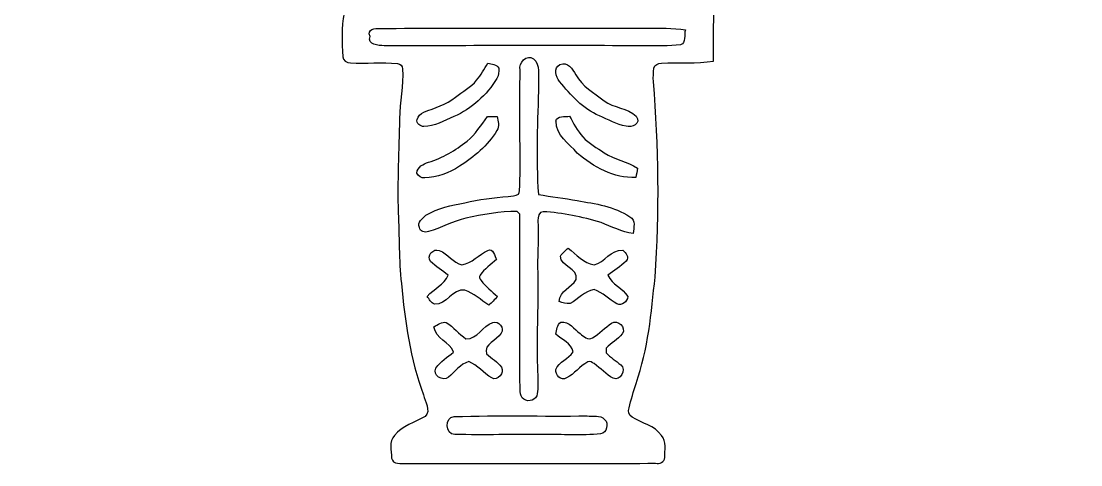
# Model space of a CAD drawing. Header units: centimetres. Extents: x -18.2 to 14, y -19.4 to 18.1.
# Drawn here: x -18.23 to 13.99, y -19.39 to -5.91 of the extents above; entities that cross this region are included whole.
import ezdxf

# ---------------------------------------------------------------- set-up
doc = ezdxf.new("R2010")
doc.units = ezdxf.units.CM
doc.header["$MEASUREMENT"] = 0
doc.layers.add('Camada 1', color=7, linetype='Continuous')

msp = doc.modelspace()

# ---------------------------------------------------------------- linework, layer by layer
at = {"layer": 'Camada 1'}
for points, knots in [([(-2.975, 18.093), (-2.666, 18.121), (-2.286, 18.104), (-2.069, 17.844), (-2.069, 17.844), (-1.864, 17.663), (-1.863, 17.371), (-1.746, 17.141), (-1.746, 17.141), (-1.702, 17.045), (-1.555, 17.086), (-1.481, 17.065), (-1.481, 17.065), (-1.074, 17.038), (-0.654, 17.094), (-0.258, 16.974), (-0.258, 16.974), (0.002, 16.835), (0.234, 16.598), (0.3, 16.302), (0.3, 16.302), (0.468, 15.491), (0.383, 14.651), (0.211, 13.848), (0.211, 13.848), (0.127, 13.444), (-0.066, 13.069), (-0.116, 12.657), (-0.116, 12.657), (0.279, 12.38), (0.648, 12.068), (1.023, 11.764), (1.023, 11.764), (1.302, 11.466), (1.51, 11.106), (1.688, 10.741), (1.688, 10.741), (1.918, 10.171), (1.65, 9.53), (1.194, 9.165), (1.194, 9.165), (0.948, 9.032), (0.681, 8.946), (0.409, 8.889), (0.409, 8.889), (0.288, 8.865), (0.113, 8.831), (0.084, 8.684), (0.084, 8.684), (0.076, 8.464), (-0.007, 8.17), (0.189, 8.005), (0.189, 8.005), (0.409, 7.836), (0.654, 7.637), (0.949, 7.653), (0.949, 7.653), (1.227, 7.746), (1.499, 7.885), (1.801, 7.883), (1.801, 7.883), (2.323, 7.939), (2.834, 7.735), (3.252, 7.435), (3.252, 7.435), (3.346, 7.364), (3.479, 7.3), (3.505, 7.172), (3.505, 7.172), (3.493, 6.975), (3.382, 6.792), (3.396, 6.593), (3.396, 6.593), (3.559, 6.436), (3.791, 6.381), (3.974, 6.249), (3.974, 6.249), (4.423, 5.978), (4.861, 5.684), (5.335, 5.457), (5.335, 5.457), (5.826, 5.158), (6.309, 4.844), (6.826, 4.588), (6.826, 4.588), (7.306, 4.352), (7.715, 3.987), (8.21, 3.78), (8.21, 3.78), (8.368, 3.707), (8.536, 3.778), (8.698, 3.796), (8.698, 3.796), (9.109, 3.881), (9.502, 3.681), (9.844, 3.477), (9.844, 3.477), (10.124, 3.318), (10.366, 3.059), (10.422, 2.731), (10.422, 2.731), (10.415, 2.555), (10.349, 2.386), (10.347, 2.209), (10.347, 2.209), (10.453, 1.969), (10.75, 1.96), (10.974, 1.93), (10.974, 1.93), (11.192, 1.916), (11.257, 2.166), (11.355, 2.315), (11.355, 2.315), (11.529, 2.664), (11.78, 2.972), (11.918, 3.338), (11.918, 3.338), (12.045, 3.693), (12.296, 3.983), (12.459, 4.321), (12.459, 4.321), (12.532, 4.483), (12.675, 4.629), (12.678, 4.813), (12.678, 4.813), (12.606, 5.018), (12.466, 5.21), (12.504, 5.441), (12.504, 5.441), (12.59, 5.761), (12.865, 6.093), (13.23, 6.053), (13.23, 6.053), (13.408, 6.06), (13.577, 5.974), (13.707, 5.859), (13.707, 5.859), (13.906, 5.571), (13.991, 5.153), (13.757, 4.857), (13.757, 4.857), (13.616, 4.606), (13.209, 4.745), (13.091, 4.465), (13.091, 4.465), (12.863, 4.018), (12.679, 3.55), (12.426, 3.115), (12.426, 3.115), (12.221, 2.776), (12.03, 2.428), (11.881, 2.061), (11.881, 2.061), (11.812, 1.896), (11.683, 1.749), (11.67, 1.565), (11.67, 1.565), (11.702, 1.375), (11.832, 1.216), (11.865, 1.025), (11.865, 1.025), (11.907, 0.757), (11.941, 0.428), (11.721, 0.223), (11.721, 0.223), (11.475, -0.03), (11.149, -0.298), (10.768, -0.218), (10.768, -0.218), (10.366, -0.158), (10.067, 0.144), (9.705, 0.301), (9.705, 0.301), (9.296, 0.467), (9.053, -0.06), (8.65, -0.003), (8.65, -0.003), (8.13, 0.096), (7.616, 0.315), (7.233, 0.689), (7.233, 0.689), (7.032, 0.874), (7.165, 1.187), (7.028, 1.4), (7.028, 1.4), (6.772, 1.613), (6.481, 1.781), (6.183, 1.928), (6.183, 1.928), (5.58, 2.18), (5.058, 2.586), (4.47, 2.864), (4.47, 2.864), (4.002, 3.069), (3.598, 3.39), (3.142, 3.618), (3.142, 3.618), (2.77, 3.805), (2.411, 4.057), (1.985, 4.091), (1.985, 4.091), (1.667, 4.122), (1.332, 3.934), (1.218, 3.632), (1.218, 3.632), (1.003, 2.991), (1.104, 2.304), (1.206, 1.652), (1.206, 1.652), (1.28, 1.117), (1.395, 0.558), (1.722, 0.116), (1.722, 0.116), (2.002, -0.099), (2.469, 0.083), (2.719, -0.191), (2.719, -0.191), (2.797, -0.642), (2.75, -1.11), (2.729, -1.566), (2.729, -1.566), (2.56, -1.595), (2.391, -1.626), (2.226, -1.671), (2.226, -1.671), (2.218, -2.566), (2.243, -3.461), (2.202, -4.356), (2.202, -4.356), (2.192, -4.761), (2.164, -5.179), (2.283, -5.572), (2.283, -5.572), (2.467, -5.609), (2.659, -5.631), (2.832, -5.709), (2.832, -5.709), (2.824, -6.179), (2.825, -6.649), (2.825, -7.119), (2.825, -7.119), (2.301, -7.214), (1.766, -7.158), (1.237, -7.182), (1.237, -7.182), (1.145, -7.193), (1.031, -7.231), (1.006, -7.332), (1.006, -7.332), (0.994, -7.467), (0.99, -7.604), (0.996, -7.741), (0.996, -7.741), (1.16, -9.717), (1.185, -11.706), (1.045, -13.685), (1.045, -13.685), (0.934, -14.772), (0.838, -15.88), (0.467, -16.916), (0.467, -16.916), (0.392, -17.163), (0.318, -17.411), (0.255, -17.661), (0.255, -17.661), (0.225, -17.76), (0.247, -17.891), (0.351, -17.939), (0.351, -17.939), (0.64, -18.133), (1.038, -18.191), (1.239, -18.501), (1.239, -18.501), (1.405, -18.683), (1.335, -18.95), (1.345, -19.172), (1.345, -19.172), (1.338, -19.3), (1.179, -19.381), (1.062, -19.344), (1.062, -19.344), (-1.467, -19.358), (-3.995, -19.339), (-6.524, -19.353), (-6.524, -19.353), (-6.662, -19.345), (-6.936, -19.39), (-6.963, -19.186), (-6.963, -19.186), (-6.977, -18.962), (-7.05, -18.685), (-6.877, -18.501), (-6.877, -18.501), (-6.639, -18.2), (-6.257, -18.104), (-5.94, -17.92), (-5.94, -17.92), (-5.76, -17.737), (-5.96, -17.464), (-5.991, -17.262), (-5.991, -17.262), (-6.403, -16.181), (-6.562, -15.025), (-6.666, -13.879), (-6.666, -13.879), (-6.749, -13.165), (-6.725, -12.445), (-6.764, -11.729), (-6.764, -11.729), (-6.797, -10.778), (-6.74, -9.828), (-6.723, -8.877), (-6.723, -8.877), (-6.71, -8.368), (-6.61, -7.863), (-6.63, -7.354), (-6.63, -7.354), (-6.631, -7.27), (-6.707, -7.208), (-6.785, -7.196), (-6.785, -7.196), (-7.262, -7.152), (-7.742, -7.196), (-8.219, -7.177), (-8.219, -7.177), (-8.327, -7.177), (-8.444, -7.105), (-8.447, -6.988), (-8.447, -6.988), (-8.482, -6.547), (-8.493, -6.098), (-8.409, -5.662), (-8.409, -5.662), (-8.227, -5.634), (-8.041, -5.617), (-7.867, -5.55), (-7.867, -5.55), (-7.802, -5.24), (-7.836, -4.917), (-7.825, -4.603), (-7.825, -4.603), (-7.843, -3.616), (-7.801, -2.629), (-7.851, -1.643), (-7.851, -1.643), (-8.019, -1.625), (-8.185, -1.608), (-8.353, -1.59), (-8.353, -1.59), (-8.399, -1.184), (-8.408, -0.775), (-8.395, -0.368), (-8.395, -0.368), (-8.385, -0.281), (-8.373, -0.171), (-8.288, -0.124), (-8.288, -0.124), (-7.996, 0.034), (-7.617, -0.084), (-7.351, 0.137), (-7.351, 0.137), (-7.165, 0.449), (-7.061, 0.802), (-6.939, 1.142), (-6.939, 1.142), (-6.797, 1.68), (-6.754, 2.236), (-6.687, 2.786), (-6.687, 2.786), (-6.622, 3.354), (-6.694, 3.946), (-6.945, 4.463), (-6.945, 4.463), (-7.319, 4.463), (-7.48, 4.094), (-7.65, 3.827), (-7.65, 3.827), (-7.884, 3.411), (-8.186, 3.04), (-8.436, 2.635), (-8.436, 2.635), (-8.761, 2.005), (-9.233, 1.466), (-9.566, 0.839), (-9.566, 0.839), (-9.744, 0.499), (-10.032, 0.226), (-10.187, -0.126), (-10.187, -0.126), (-10.287, -0.383), (-10.034, -0.579), (-10.006, -0.824), (-10.006, -0.824), (-9.942, -1.068), (-10.116, -1.298), (-10.234, -1.495), (-10.234, -1.495), (-10.428, -1.78), (-10.573, -2.108), (-10.847, -2.328), (-10.847, -2.328), (-11.169, -2.587), (-11.639, -2.266), (-11.955, -2.523), (-11.955, -2.523), (-12.166, -2.833), (-12.231, -3.247), (-12.561, -3.471), (-12.561, -3.471), (-12.955, -3.845), (-13.625, -3.767), (-13.994, -3.396), (-13.994, -3.396), (-14.209, -3.105), (-14.18, -2.721), (-14.303, -2.398), (-14.303, -2.398), (-14.701, -2.069), (-15.132, -1.775), (-15.586, -1.526), (-15.586, -1.526), (-15.972, -1.282), (-16.344, -1.017), (-16.724, -0.765), (-16.724, -0.765), (-16.853, -0.68), (-16.994, -0.598), (-17.15, -0.583), (-17.15, -0.583), (-17.294, -0.582), (-17.434, -0.648), (-17.578, -0.63), (-17.578, -0.63), (-17.912, -0.549), (-18.227, -0.241), (-18.197, 0.122), (-18.197, 0.122), (-18.227, 0.566), (-17.727, 0.919), (-17.313, 0.802), (-17.313, 0.802), (-17.103, 0.75), (-16.904, 0.615), (-16.828, 0.403), (-16.828, 0.403), (-16.731, 0.186), (-16.804, -0.119), (-16.579, -0.266), (-16.579, -0.266), (-16.049, -0.611), (-15.491, -0.913), (-14.973, -1.277), (-14.973, -1.277), (-14.673, -1.497), (-14.335, -1.658), (-14.001, -1.815), (-14.001, -1.815), (-13.788, -1.743), (-13.603, -1.575), (-13.472, -1.395), (-13.472, -1.395), (-13.356, -1.131), (-13.675, -1.015), (-13.781, -0.822), (-13.781, -0.822), (-13.916, -0.52), (-13.831, -0.153), (-13.622, 0.095), (-13.622, 0.095), (-13.417, 0.349), (-13.226, 0.615), (-13.011, 0.861), (-13.011, 0.861), (-12.85, 1.039), (-12.587, 1.014), (-12.39, 1.124), (-12.39, 1.124), (-12.227, 1.317), (-12.163, 1.571), (-12.023, 1.778), (-12.023, 1.778), (-11.732, 2.233), (-11.434, 2.685), (-11.198, 3.172), (-11.198, 3.172), (-10.94, 3.618), (-10.629, 4.032), (-10.4, 4.495), (-10.4, 4.495), (-10.18, 4.94), (-9.883, 5.34), (-9.619, 5.758), (-9.619, 5.758), (-9.569, 5.848), (-9.538, 5.965), (-9.578, 6.062), (-9.578, 6.062), (-9.66, 6.25), (-9.87, 6.353), (-9.937, 6.547), (-9.937, 6.547), (-9.948, 6.724), (-9.835, 6.877), (-9.759, 7.026), (-9.759, 7.026), (-9.506, 7.448), (-9.185, 7.878), (-8.714, 8.067), (-8.714, 8.067), (-8.159, 8.357), (-7.491, 8.178), (-6.976, 7.886), (-6.976, 7.886), (-6.783, 7.792), (-6.625, 7.593), (-6.39, 7.609), (-6.39, 7.609), (-6.12, 7.713), (-5.875, 7.883), (-5.671, 8.085), (-5.671, 8.085), (-5.626, 8.3), (-5.563, 8.579), (-5.691, 8.782), (-5.691, 8.782), (-5.912, 8.911), (-6.185, 8.904), (-6.419, 9.006), (-6.419, 9.006), (-7.054, 9.187), (-7.502, 9.876), (-7.379, 10.532), (-7.379, 10.532), (-7.27, 10.977), (-6.986, 11.349), (-6.714, 11.707), (-6.714, 11.707), (-6.339, 12.015), (-5.962, 12.324), (-5.567, 12.608), (-5.567, 12.608), (-5.474, 12.686), (-5.525, 12.815), (-5.547, 12.914), (-5.547, 12.914), (-5.692, 13.394), (-5.888, 13.865), (-5.928, 14.371), (-5.928, 14.371), (-5.981, 14.971), (-6.063, 15.577), (-5.966, 16.178), (-5.966, 16.178), (-5.887, 16.519), (-5.672, 16.86), (-5.331, 16.983), (-5.331, 16.983), (-4.857, 17.104), (-4.362, 17.017), (-3.88, 17.063), (-3.88, 17.063), (-3.743, 17.085), (-3.729, 17.248), (-3.69, 17.354), (-3.69, 17.354), (-3.633, 17.718), (-3.345, 18.04), (-2.971, 18.091), (-2.971, 18.091), (-2.971, 18.091), (-2.975, 18.093), (-2.975, 18.093)], [0, 0, 0, 0, 0.006944, 0.006944, 0.006944, 0.006944, 0.013889, 0.013889, 0.013889, 0.013889, 0.020833, 0.020833, 0.020833, 0.020833, 0.027778, 0.027778, 0.027778, 0.027778, 0.034722, 0.034722, 0.034722, 0.034722, 0.041667, 0.041667, 0.041667, 0.041667, 0.048611, 0.048611, 0.048611, 0.048611, 0.055556, 0.055556, 0.055556, 0.055556, 0.0625, 0.0625, 0.0625, 0.0625, 0.069444, 0.069444, 0.069444, 0.069444, 0.076389, 0.076389, 0.076389, 0.076389, 0.083333, 0.083333, 0.083333, 0.083333, 0.090278, 0.090278, 0.090278, 0.090278, 0.097222, 0.097222, 0.097222, 0.097222, 0.104167, 0.104167, 0.104167, 0.104167, 0.111111, 0.111111, 0.111111, 0.111111, 0.118056, 0.118056, 0.118056, 0.118056, 0.125, 0.125, 0.125, 0.125, 0.131944, 0.131944, 0.131944, 0.131944, 0.138889, 0.138889, 0.138889, 0.138889, 0.145833, 0.145833, 0.145833, 0.145833, 0.152778, 0.152778, 0.152778, 0.152778, 0.159722, 0.159722, 0.159722, 0.159722, 0.166667, 0.166667, 0.166667, 0.166667, 0.173611, 0.173611, 0.173611, 0.173611, 0.180556, 0.180556, 0.180556, 0.180556, 0.1875, 0.1875, 0.1875, 0.1875, 0.194444, 0.194444, 0.194444, 0.194444, 0.201389, 0.201389, 0.201389, 0.201389, 0.208333, 0.208333, 0.208333, 0.208333, 0.215278, 0.215278, 0.215278, 0.215278, 0.222222, 0.222222, 0.222222, 0.222222, 0.229167, 0.229167, 0.229167, 0.229167, 0.236111, 0.236111, 0.236111, 0.236111, 0.243056, 0.243056, 0.243056, 0.243056, 0.25, 0.25, 0.25, 0.25, 0.256944, 0.256944, 0.256944, 0.256944, 0.263889, 0.263889, 0.263889, 0.263889, 0.270833, 0.270833, 0.270833, 0.270833, 0.277778, 0.277778, 0.277778, 0.277778, 0.284722, 0.284722, 0.284722, 0.284722, 0.291667, 0.291667, 0.291667, 0.291667, 0.298611, 0.298611, 0.298611, 0.298611, 0.305556, 0.305556, 0.305556, 0.305556, 0.3125, 0.3125, 0.3125, 0.3125, 0.319444, 0.319444, 0.319444, 0.319444, 0.326389, 0.326389, 0.326389, 0.326389, 0.333333, 0.333333, 0.333333, 0.333333, 0.340278, 0.340278, 0.340278, 0.340278, 0.347222, 0.347222, 0.347222, 0.347222, 0.354167, 0.354167, 0.354167, 0.354167, 0.361111, 0.361111, 0.361111, 0.361111, 0.368056, 0.368056, 0.368056, 0.368056, 0.375, 0.375, 0.375, 0.375, 0.381944, 0.381944, 0.381944, 0.381944, 0.388889, 0.388889, 0.388889, 0.388889, 0.395833, 0.395833, 0.395833, 0.395833, 0.402778, 0.402778, 0.402778, 0.402778, 0.409722, 0.409722, 0.409722, 0.409722, 0.416667, 0.416667, 0.416667, 0.416667, 0.423611, 0.423611, 0.423611, 0.423611, 0.430556, 0.430556, 0.430556, 0.430556, 0.4375, 0.4375, 0.4375, 0.4375, 0.444444, 0.444444, 0.444444, 0.444444, 0.451389, 0.451389, 0.451389, 0.451389, 0.458333, 0.458333, 0.458333, 0.458333, 0.465278, 0.465278, 0.465278, 0.465278, 0.472222, 0.472222, 0.472222, 0.472222, 0.479167, 0.479167, 0.479167, 0.479167, 0.486111, 0.486111, 0.486111, 0.486111, 0.493056, 0.493056, 0.493056, 0.493056, 0.5, 0.5, 0.5, 0.5, 0.506944, 0.506944, 0.506944, 0.506944, 0.513889, 0.513889, 0.513889, 0.513889, 0.520833, 0.520833, 0.520833, 0.520833, 0.527778, 0.527778, 0.527778, 0.527778, 0.534722, 0.534722, 0.534722, 0.534722, 0.541667, 0.541667, 0.541667, 0.541667, 0.548611, 0.548611, 0.548611, 0.548611, 0.555556, 0.555556, 0.555556, 0.555556, 0.5625, 0.5625, 0.5625, 0.5625, 0.569444, 0.569444, 0.569444, 0.569444, 0.576389, 0.576389, 0.576389, 0.576389, 0.583333, 0.583333, 0.583333, 0.583333, 0.590278, 0.590278, 0.590278, 0.590278, 0.597222, 0.597222, 0.597222, 0.597222, 0.604167, 0.604167, 0.604167, 0.604167, 0.611111, 0.611111, 0.611111, 0.611111, 0.618056, 0.618056, 0.618056, 0.618056, 0.625, 0.625, 0.625, 0.625, 0.631944, 0.631944, 0.631944, 0.631944, 0.638889, 0.638889, 0.638889, 0.638889, 0.645833, 0.645833, 0.645833, 0.645833, 0.652778, 0.652778, 0.652778, 0.652778, 0.659722, 0.659722, 0.659722, 0.659722, 0.666667, 0.666667, 0.666667, 0.666667, 0.673611, 0.673611, 0.673611, 0.673611, 0.680556, 0.680556, 0.680556, 0.680556, 0.6875, 0.6875, 0.6875, 0.6875, 0.694444, 0.694444, 0.694444, 0.694444, 0.701389, 0.701389, 0.701389, 0.701389, 0.708333, 0.708333, 0.708333, 0.708333, 0.715278, 0.715278, 0.715278, 0.715278, 0.722222, 0.722222, 0.722222, 0.722222, 0.729167, 0.729167, 0.729167, 0.729167, 0.736111, 0.736111, 0.736111, 0.736111, 0.743056, 0.743056, 0.743056, 0.743056, 0.75, 0.75, 0.75, 0.75, 0.756944, 0.756944, 0.756944, 0.756944, 0.763889, 0.763889, 0.763889, 0.763889, 0.770833, 0.770833, 0.770833, 0.770833, 0.777778, 0.777778, 0.777778, 0.777778, 0.784722, 0.784722, 0.784722, 0.784722, 0.791667, 0.791667, 0.791667, 0.791667, 0.798611, 0.798611, 0.798611, 0.798611, 0.805556, 0.805556, 0.805556, 0.805556, 0.8125, 0.8125, 0.8125, 0.8125, 0.819444, 0.819444, 0.819444, 0.819444, 0.826389, 0.826389, 0.826389, 0.826389, 0.833333, 0.833333, 0.833333, 0.833333, 0.840278, 0.840278, 0.840278, 0.840278, 0.847222, 0.847222, 0.847222, 0.847222, 0.854167, 0.854167, 0.854167, 0.854167, 0.861111, 0.861111, 0.861111, 0.861111, 0.868056, 0.868056, 0.868056, 0.868056, 0.875, 0.875, 0.875, 0.875, 0.881944, 0.881944, 0.881944, 0.881944, 0.888889, 0.888889, 0.888889, 0.888889, 0.895833, 0.895833, 0.895833, 0.895833, 0.902778, 0.902778, 0.902778, 0.902778, 0.909722, 0.909722, 0.909722, 0.909722, 0.916667, 0.916667, 0.916667, 0.916667, 0.923611, 0.923611, 0.923611, 0.923611, 0.930556, 0.930556, 0.930556, 0.930556, 0.9375, 0.9375, 0.9375, 0.9375, 0.944444, 0.944444, 0.944444, 0.944444, 0.951389, 0.951389, 0.951389, 0.951389, 0.958333, 0.958333, 0.958333, 0.958333, 0.965278, 0.965278, 0.965278, 0.965278, 0.972222, 0.972222, 0.972222, 0.972222, 0.979167, 0.979167, 0.979167, 0.979167, 0.986111, 0.986111, 0.986111, 0.986111, 1, 1, 1, 1]), ([(-7.618, -6.371), (-7.721, -6.636), (-7.35, -6.648), (-7.191, -6.653), (-7.191, -6.653), (-4.544, -6.655), (-1.898, -6.648), (0.748, -6.655), (0.748, -6.655), (1.105, -6.651), (1.464, -6.673), (1.819, -6.628), (1.819, -6.628), (2.01, -6.577), (1.91, -6.306), (1.973, -6.175), (1.973, -6.175), (1.58, -6.112), (1.18, -6.122), (0.783, -6.12), (0.783, -6.12), (-1.922, -6.132), (-4.627, -6.112), (-7.331, -6.129), (-7.331, -6.129), (-7.452, -6.128), (-7.732, -6.148), (-7.619, -6.371), (-7.619, -6.371), (-7.619, -6.371), (-7.618, -6.371), (-7.618, -6.371)], [0, 0, 0, 0, 0.111111, 0.111111, 0.111111, 0.111111, 0.222222, 0.222222, 0.222222, 0.222222, 0.333333, 0.333333, 0.333333, 0.333333, 0.444444, 0.444444, 0.444444, 0.444444, 0.555556, 0.555556, 0.555556, 0.555556, 0.666667, 0.666667, 0.666667, 0.666667, 0.777778, 0.777778, 0.777778, 0.777778, 1, 1, 1, 1]), ([(-3.057, -7.393), (-3.079, -8.51), (-3.051, -9.628), (-3.062, -10.746), (-3.062, -10.746), (-3.08, -10.88), (-3.049, -11.031), (-3.105, -11.161), (-3.105, -11.161), (-3.189, -11.234), (-3.318, -11.211), (-3.416, -11.234), (-3.416, -11.234), (-3.863, -11.265), (-4.305, -11.332), (-4.742, -11.426), (-4.742, -11.426), (-5.148, -11.5), (-5.563, -11.59), (-5.921, -11.806), (-5.921, -11.806), (-6.017, -11.906), (-6.194, -12.008), (-6.119, -12.179), (-6.119, -12.179), (-6.1, -12.304), (-5.95, -12.339), (-5.846, -12.305), (-5.846, -12.305), (-5.459, -12.19), (-5.103, -11.987), (-4.707, -11.896), (-4.707, -11.896), (-4.192, -11.788), (-3.672, -11.679), (-3.143, -11.695), (-3.143, -11.695), (-3.118, -11.723), (-3.093, -11.75), (-3.068, -11.778), (-3.068, -11.778), (-3.055, -13.48), (-3.068, -15.182), (-3.064, -16.884), (-3.064, -16.884), (-3.035, -17.045), (-3.111, -17.292), (-2.939, -17.397), (-2.939, -17.397), (-2.799, -17.504), (-2.558, -17.413), (-2.535, -17.236), (-2.535, -17.236), (-2.487, -16.861), (-2.546, -16.482), (-2.534, -16.107), (-2.534, -16.107), (-2.555, -15.201), (-2.489, -14.296), (-2.526, -13.391), (-2.526, -13.391), (-2.528, -12.916), (-2.492, -12.442), (-2.516, -11.968), (-2.516, -11.968), (-2.512, -11.865), (-2.493, -11.695), (-2.358, -11.701), (-2.358, -11.701), (-1.76, -11.73), (-1.17, -11.858), (-0.597, -12.027), (-0.597, -12.027), (-0.275, -12.149), (0.035, -12.314), (0.381, -12.36), (0.381, -12.36), (0.394, -12.185), (0.472, -11.955), (0.275, -11.855), (0.275, -11.855), (-0.192, -11.535), (-0.774, -11.454), (-1.32, -11.363), (-1.32, -11.363), (-1.711, -11.281), (-2.11, -11.243), (-2.503, -11.175), (-2.503, -11.175), (-2.575, -10.057), (-2.525, -8.935), (-2.494, -7.817), (-2.494, -7.817), (-2.516, -7.564), (-2.429, -7.238), (-2.649, -7.051), (-2.649, -7.051), (-2.848, -6.905), (-3.123, -7.173), (-3.057, -7.394), (-3.057, -7.394), (-3.057, -7.394), (-3.057, -7.393), (-3.057, -7.393)], [0, 0, 0, 0, 0.037037, 0.037037, 0.037037, 0.037037, 0.074074, 0.074074, 0.074074, 0.074074, 0.111111, 0.111111, 0.111111, 0.111111, 0.148148, 0.148148, 0.148148, 0.148148, 0.185185, 0.185185, 0.185185, 0.185185, 0.222222, 0.222222, 0.222222, 0.222222, 0.259259, 0.259259, 0.259259, 0.259259, 0.296296, 0.296296, 0.296296, 0.296296, 0.333333, 0.333333, 0.333333, 0.333333, 0.37037, 0.37037, 0.37037, 0.37037, 0.407407, 0.407407, 0.407407, 0.407407, 0.444444, 0.444444, 0.444444, 0.444444, 0.481481, 0.481481, 0.481481, 0.481481, 0.518519, 0.518519, 0.518519, 0.518519, 0.555556, 0.555556, 0.555556, 0.555556, 0.592593, 0.592593, 0.592593, 0.592593, 0.62963, 0.62963, 0.62963, 0.62963, 0.666667, 0.666667, 0.666667, 0.666667, 0.703704, 0.703704, 0.703704, 0.703704, 0.740741, 0.740741, 0.740741, 0.740741, 0.777778, 0.777778, 0.777778, 0.777778, 0.814815, 0.814815, 0.814815, 0.814815, 0.851852, 0.851852, 0.851852, 0.851852, 0.888889, 0.888889, 0.888889, 0.888889, 0.925926, 0.925926, 0.925926, 0.925926, 1, 1, 1, 1]), ([(-4.036, -7.189), (-4.146, -7.363), (-4.242, -7.547), (-4.379, -7.702), (-4.379, -7.702), (-4.555, -7.919), (-4.81, -8.048), (-5.023, -8.223), (-5.023, -8.223), (-5.303, -8.447), (-5.656, -8.542), (-5.981, -8.675), (-5.981, -8.675), (-6.08, -8.71), (-6.162, -8.793), (-6.185, -8.898), (-6.185, -8.898), (-6.232, -9.017), (-6.088, -9.102), (-5.987, -9.114), (-5.987, -9.114), (-5.66, -9.102), (-5.369, -8.937), (-5.076, -8.807), (-5.076, -8.807), (-4.526, -8.576), (-4.074, -8.149), (-3.761, -7.647), (-3.761, -7.647), (-3.709, -7.553), (-3.695, -7.441), (-3.702, -7.335), (-3.702, -7.335), (-3.775, -7.227), (-3.92, -7.212), (-4.035, -7.189), (-4.035, -7.189), (-4.035, -7.189), (-4.036, -7.189), (-4.036, -7.189)], [0, 0, 0, 0, 0.090909, 0.090909, 0.090909, 0.090909, 0.181818, 0.181818, 0.181818, 0.181818, 0.272727, 0.272727, 0.272727, 0.272727, 0.363636, 0.363636, 0.363636, 0.363636, 0.454545, 0.454545, 0.454545, 0.454545, 0.545455, 0.545455, 0.545455, 0.545455, 0.636364, 0.636364, 0.636364, 0.636364, 0.727273, 0.727273, 0.727273, 0.727273, 0.818182, 0.818182, 0.818182, 0.818182, 1, 1, 1, 1]), ([(-1.849, -7.227), (-2.049, -7.328), (-1.972, -7.602), (-1.856, -7.742), (-1.856, -7.742), (-1.52, -8.153), (-1.15, -8.577), (-0.647, -8.786), (-0.647, -8.786), (-0.381, -8.899), (-0.122, -9.045), (0.163, -9.1), (0.163, -9.1), (0.338, -9.161), (0.634, -9.021), (0.475, -8.797), (0.475, -8.797), (0.207, -8.545), (-0.21, -8.547), (-0.505, -8.327), (-0.505, -8.327), (-0.809, -8.087), (-1.174, -7.891), (-1.366, -7.539), (-1.366, -7.539), (-1.47, -7.366), (-1.601, -7.121), (-1.849, -7.227), (-1.849, -7.227), (-1.849, -7.227), (-1.849, -7.227), (-1.849, -7.227)], [0, 0, 0, 0, 0.111111, 0.111111, 0.111111, 0.111111, 0.222222, 0.222222, 0.222222, 0.222222, 0.333333, 0.333333, 0.333333, 0.333333, 0.444444, 0.444444, 0.444444, 0.444444, 0.555556, 0.555556, 0.555556, 0.555556, 0.666667, 0.666667, 0.666667, 0.666667, 0.777778, 0.777778, 0.777778, 0.777778, 1, 1, 1, 1]), ([(-4.05, -8.806), (-4.249, -9.063), (-4.415, -9.353), (-4.672, -9.56), (-4.672, -9.56), (-5.027, -9.829), (-5.413, -10.061), (-5.839, -10.196), (-5.839, -10.196), (-5.999, -10.238), (-6.182, -10.342), (-6.197, -10.526), (-6.197, -10.526), (-6.15, -10.609), (-6.06, -10.684), (-5.958, -10.672), (-5.958, -10.672), (-5.584, -10.648), (-5.216, -10.525), (-4.904, -10.318), (-4.904, -10.318), (-4.458, -10.038), (-4.041, -9.688), (-3.764, -9.235), (-3.764, -9.235), (-3.683, -9.102), (-3.717, -8.945), (-3.757, -8.805), (-3.757, -8.805), (-3.855, -8.805), (-3.953, -8.805), (-4.051, -8.806), (-4.051, -8.806), (-4.051, -8.806), (-4.05, -8.806), (-4.05, -8.806)], [0, 0, 0, 0, 0.1, 0.1, 0.1, 0.1, 0.2, 0.2, 0.2, 0.2, 0.3, 0.3, 0.3, 0.3, 0.4, 0.4, 0.4, 0.4, 0.5, 0.5, 0.5, 0.5, 0.6, 0.6, 0.6, 0.6, 0.7, 0.7, 0.7, 0.7, 0.8, 0.8, 0.8, 0.8, 1, 1, 1, 1]), ([(-1.965, -8.951), (-1.978, -9.378), (-1.565, -9.63), (-1.318, -9.918), (-1.318, -9.918), (-0.824, -10.339), (-0.21, -10.694), (0.462, -10.656), (0.462, -10.656), (0.479, -10.563), (0.496, -10.471), (0.512, -10.379), (0.512, -10.379), (0.205, -10.159), (-0.185, -10.117), (-0.498, -9.909), (-0.498, -9.909), (-0.721, -9.759), (-0.965, -9.631), (-1.146, -9.427), (-1.146, -9.427), (-1.319, -9.241), (-1.438, -9.017), (-1.553, -8.794), (-1.553, -8.794), (-1.695, -8.829), (-1.94, -8.761), (-1.966, -8.951), (-1.966, -8.951), (-1.966, -8.951), (-1.965, -8.951), (-1.965, -8.951)], [0, 0, 0, 0, 0.111111, 0.111111, 0.111111, 0.111111, 0.222222, 0.222222, 0.222222, 0.222222, 0.333333, 0.333333, 0.333333, 0.333333, 0.444444, 0.444444, 0.444444, 0.444444, 0.555556, 0.555556, 0.555556, 0.555556, 0.666667, 0.666667, 0.666667, 0.666667, 0.777778, 0.777778, 0.777778, 0.777778, 1, 1, 1, 1]), ([(-5.778, -13.21), (-5.619, -13.369), (-5.417, -13.483), (-5.245, -13.628), (-5.245, -13.628), (-5.363, -13.924), (-5.685, -14.039), (-5.881, -14.271), (-5.881, -14.271), (-5.821, -14.36), (-5.765, -14.462), (-5.665, -14.511), (-5.665, -14.511), (-5.286, -14.532), (-5.119, -14.035), (-4.739, -14.08), (-4.739, -14.08), (-4.469, -14.185), (-4.25, -14.38), (-4.01, -14.538), (-4.01, -14.538), (-3.915, -14.459), (-3.828, -14.37), (-3.748, -14.276), (-3.748, -14.276), (-3.917, -14.118), (-4.103, -13.976), (-4.244, -13.792), (-4.244, -13.792), (-4.276, -13.745), (-4.324, -13.68), (-4.275, -13.628), (-4.275, -13.628), (-4.145, -13.434), (-3.943, -13.303), (-3.771, -13.15), (-3.771, -13.15), (-3.824, -13.059), (-3.881, -12.79), (-4.04, -12.878), (-4.04, -12.878), (-4.314, -12.998), (-4.522, -13.273), (-4.828, -13.313), (-4.828, -13.313), (-5.1, -13.253), (-5.257, -12.973), (-5.514, -12.88), (-5.514, -12.88), (-5.7, -12.794), (-5.916, -13.048), (-5.777, -13.21), (-5.777, -13.21), (-5.777, -13.21), (-5.778, -13.21), (-5.778, -13.21)], [0, 0, 0, 0, 0.066667, 0.066667, 0.066667, 0.066667, 0.133333, 0.133333, 0.133333, 0.133333, 0.2, 0.2, 0.2, 0.2, 0.266667, 0.266667, 0.266667, 0.266667, 0.333333, 0.333333, 0.333333, 0.333333, 0.4, 0.4, 0.4, 0.4, 0.466667, 0.466667, 0.466667, 0.466667, 0.533333, 0.533333, 0.533333, 0.533333, 0.6, 0.6, 0.6, 0.6, 0.666667, 0.666667, 0.666667, 0.666667, 0.733333, 0.733333, 0.733333, 0.733333, 0.8, 0.8, 0.8, 0.8, 0.866667, 0.866667, 0.866667, 0.866667, 1, 1, 1, 1]), ([(-1.831, -13.047), (-1.821, -13.377), (-1.286, -13.414), (-1.352, -13.763), (-1.352, -13.763), (-1.505, -14.003), (-1.846, -14.101), (-1.874, -14.425), (-1.874, -14.425), (-1.765, -14.463), (-1.654, -14.504), (-1.535, -14.491), (-1.535, -14.491), (-1.289, -14.357), (-1.096, -14.11), (-0.809, -14.063), (-0.809, -14.063), (-0.544, -14.15), (-0.355, -14.371), (-0.112, -14.497), (-0.112, -14.497), (0.035, -14.573), (0.207, -14.429), (0.216, -14.278), (0.216, -14.278), (0.065, -14.018), (-0.266, -13.917), (-0.387, -13.631), (-0.387, -13.631), (-0.206, -13.484), (0, -13.364), (0.164, -13.198), (0.164, -13.198), (0.275, -13.091), (0.163, -12.937), (0.063, -12.87), (0.063, -12.87), (-0.301, -12.832), (-0.483, -13.244), (-0.808, -13.317), (-0.808, -13.317), (-1.127, -13.26), (-1.354, -13.003), (-1.592, -12.803), (-1.592, -12.803), (-1.676, -12.88), (-1.759, -12.959), (-1.833, -13.046), (-1.833, -13.046), (-1.833, -13.046), (-1.831, -13.047), (-1.831, -13.047)], [0, 0, 0, 0, 0.071429, 0.071429, 0.071429, 0.071429, 0.142857, 0.142857, 0.142857, 0.142857, 0.214286, 0.214286, 0.214286, 0.214286, 0.285714, 0.285714, 0.285714, 0.285714, 0.357143, 0.357143, 0.357143, 0.357143, 0.428571, 0.428571, 0.428571, 0.428571, 0.5, 0.5, 0.5, 0.5, 0.571429, 0.571429, 0.571429, 0.571429, 0.642857, 0.642857, 0.642857, 0.642857, 0.714286, 0.714286, 0.714286, 0.714286, 0.785714, 0.785714, 0.785714, 0.785714, 0.857143, 0.857143, 0.857143, 0.857143, 1, 1, 1, 1]), ([(-5.677, -15.193), (-5.637, -15.565), (-5.197, -15.647), (-5.078, -15.972), (-5.078, -15.972), (-5.267, -16.118), (-5.482, -16.245), (-5.616, -16.449), (-5.616, -16.449), (-5.745, -16.669), (-5.396, -16.867), (-5.234, -16.725), (-5.234, -16.725), (-5.036, -16.566), (-4.872, -16.324), (-4.619, -16.252), (-4.619, -16.252), (-4.35, -16.358), (-4.168, -16.606), (-3.921, -16.752), (-3.921, -16.752), (-3.736, -16.855), (-3.526, -16.594), (-3.627, -16.425), (-3.627, -16.425), (-3.733, -16.249), (-3.937, -16.165), (-4.076, -16.022), (-4.076, -16.022), (-4.172, -15.698), (-3.759, -15.627), (-3.636, -15.394), (-3.636, -15.394), (-3.515, -15.24), (-3.715, -15), (-3.889, -15.068), (-3.889, -15.068), (-4.203, -15.163), (-4.35, -15.578), (-4.704, -15.56), (-4.704, -15.56), (-4.919, -15.414), (-5.084, -15.205), (-5.301, -15.063), (-5.301, -15.063), (-5.438, -15.029), (-5.561, -15.137), (-5.677, -15.193), (-5.677, -15.193), (-5.677, -15.193), (-5.677, -15.193), (-5.677, -15.193)], [0, 0, 0, 0, 0.071429, 0.071429, 0.071429, 0.071429, 0.142857, 0.142857, 0.142857, 0.142857, 0.214286, 0.214286, 0.214286, 0.214286, 0.285714, 0.285714, 0.285714, 0.285714, 0.357143, 0.357143, 0.357143, 0.357143, 0.428571, 0.428571, 0.428571, 0.428571, 0.5, 0.5, 0.5, 0.5, 0.571429, 0.571429, 0.571429, 0.571429, 0.642857, 0.642857, 0.642857, 0.642857, 0.714286, 0.714286, 0.714286, 0.714286, 0.785714, 0.785714, 0.785714, 0.785714, 0.857143, 0.857143, 0.857143, 0.857143, 1, 1, 1, 1]), ([(-1.82, -15.053), (-1.939, -15.135), (-1.942, -15.295), (-1.967, -15.422), (-1.967, -15.422), (-1.792, -15.589), (-1.493, -15.696), (-1.447, -15.961), (-1.447, -15.961), (-1.587, -16.168), (-1.874, -16.255), (-1.97, -16.499), (-1.97, -16.499), (-1.982, -16.657), (-1.818, -16.856), (-1.645, -16.749), (-1.645, -16.749), (-1.402, -16.632), (-1.244, -16.388), (-1.003, -16.266), (-1.003, -16.266), (-0.934, -16.228), (-0.864, -16.281), (-0.806, -16.316), (-0.806, -16.316), (-0.607, -16.456), (-0.446, -16.647), (-0.228, -16.762), (-0.228, -16.762), (-0.004, -16.863), (0.176, -16.493), (0.003, -16.357), (0.003, -16.357), (-0.141, -16.228), (-0.31, -16.127), (-0.445, -15.988), (-0.445, -15.988), (-0.445, -15.988), (-0.442, -15.843), (-0.442, -15.843), (-0.442, -15.843), (-0.288, -15.689), (-0.087, -15.583), (0.05, -15.413), (0.05, -15.413), (0.184, -15.221), (-0.095, -14.96), (-0.277, -15.086), (-0.277, -15.086), (-0.481, -15.218), (-0.646, -15.405), (-0.853, -15.533), (-0.853, -15.533), (-0.99, -15.624), (-1.127, -15.481), (-1.232, -15.405), (-1.232, -15.405), (-1.418, -15.272), (-1.562, -15.032), (-1.821, -15.053), (-1.821, -15.053), (-1.821, -15.053), (-1.82, -15.053), (-1.82, -15.053)], [0, 0, 0, 0, 0.058824, 0.058824, 0.058824, 0.058824, 0.117647, 0.117647, 0.117647, 0.117647, 0.176471, 0.176471, 0.176471, 0.176471, 0.235294, 0.235294, 0.235294, 0.235294, 0.294118, 0.294118, 0.294118, 0.294118, 0.352941, 0.352941, 0.352941, 0.352941, 0.411765, 0.411765, 0.411765, 0.411765, 0.470588, 0.470588, 0.470588, 0.470588, 0.529412, 0.529412, 0.529412, 0.529412, 0.588235, 0.588235, 0.588235, 0.588235, 0.647059, 0.647059, 0.647059, 0.647059, 0.705882, 0.705882, 0.705882, 0.705882, 0.764706, 0.764706, 0.764706, 0.764706, 0.823529, 0.823529, 0.823529, 0.823529, 0.882353, 0.882353, 0.882353, 0.882353, 1, 1, 1, 1]), ([(-5.063, -17.925), (-5.363, -17.934), (-5.339, -18.471), (-5.042, -18.468), (-5.042, -18.468), (-4.148, -18.487), (-3.254, -18.463), (-2.36, -18.472), (-2.36, -18.472), (-1.777, -18.464), (-1.192, -18.499), (-0.61, -18.454), (-0.61, -18.454), (-0.419, -18.42), (-0.351, -18.14), (-0.487, -18.009), (-0.487, -18.009), (-0.622, -17.865), (-0.848, -17.922), (-1.019, -17.904), (-1.019, -17.904), (-2.367, -17.924), (-3.716, -17.878), (-5.063, -17.926), (-5.063, -17.926), (-5.063, -17.926), (-5.063, -17.925), (-5.063, -17.925)], [0, 0, 0, 0, 0.125, 0.125, 0.125, 0.125, 0.25, 0.25, 0.25, 0.25, 0.375, 0.375, 0.375, 0.375, 0.5, 0.5, 0.5, 0.5, 0.625, 0.625, 0.625, 0.625, 0.75, 0.75, 0.75, 0.75, 1, 1, 1, 1])]:
    msp.add_open_spline(points, degree=3, knots=knots, dxfattribs=at)

doc.saveas('drawing.dxf')
